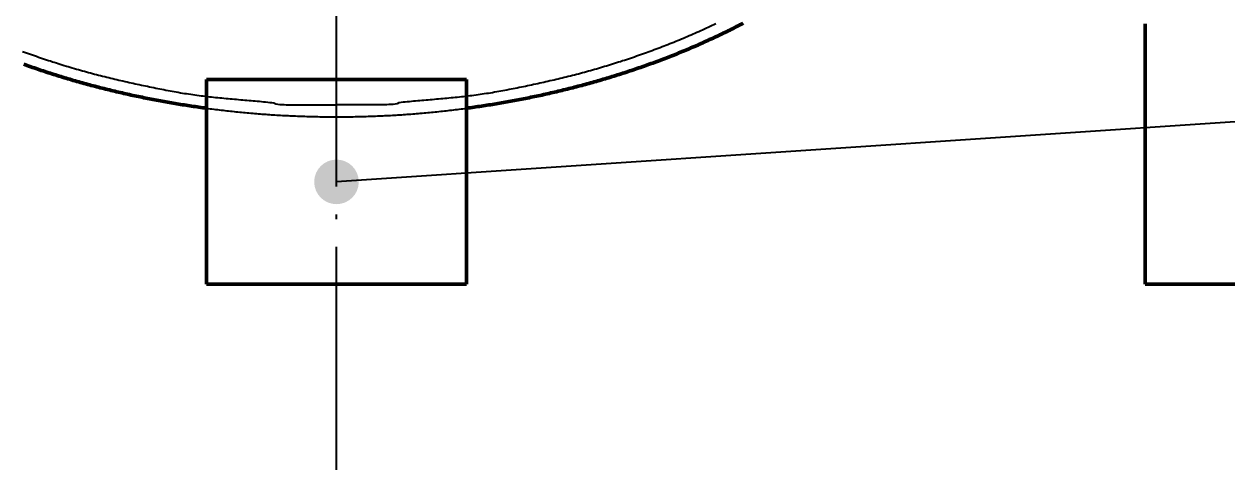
# Model space of a CAD drawing. Header units: millimetres. Extents: x 0 to 594, y 0 to 420.
# Drawn here: x 84.35 to 116.7, y 250 to 262 of the extents above; entities that cross this region are included whole.
import ezdxf

# ---------------------------------------------------------------- set-up
doc = ezdxf.new("R2010")
doc.units = ezdxf.units.MM
doc.linetypes.add('ISO02-TRAZOS', pattern=[3.75, 3, -0.75])
doc.linetypes.add('ISO04-TRAZO-PUNTO', pattern=[7.625, 6, -0.75, 0.125, -0.75])
for name, color, linetype, lineweight in [('01-VISIBLE', 7, 'CONTINUOUS', 50), ('02-OCULTA', 4, 'ISO02-TRAZOS', 25), ('03-EJE', 1, 'ISO04-TRAZO-PUNTO', 25), ('04-COTA', 3, 'CONTINUOUS', 25), ('08-FINA', 5, 'CONTINUOUS', 25)]:
    doc.layers.add(name, color=color, linetype=linetype, lineweight=lineweight)
doc.styles.add('ISO3098', font='isocpeur.ttf')
doc.dimstyles.new('FLAMA-ISO', dxfattribs={"dimtxt": 3.5, "dimasz": 3, "dimexe": 2, "dimexo": 1, "dimgap": 1, "dimtad": 1, "dimdec": 1, "dimtxsty": 'ISO3098', "dimcen": 2.5, "dimclrd": 3, "dimclre": 3, "dimclrt": 3, "dimazin": 3, "dimtfac": 1, "dimtmove": 0, "dimatfit": 3, "dimlwd": 25, "dimlwe": 25})

msp = doc.modelspace()

# ---------------------------------------------------------------- hatches: boundary and pattern name
at = {"layer": '08-FINA'}
h = msp.add_hatch(color=7, dxfattribs=at)
h.dxf.hatch_style = 1
edge = h.paths.add_edge_path()
edge.add_arc((92.75, 257.75), 0.6, 0, 360)

# ---------------------------------------------------------------- linework, layer by layer
at = {"layer": '01-VISIBLE'}
for p, q in [((89.25, 255), (89.25, 260.5)), ((89.25, 260.5), (96.25, 260.5)), ((96.25, 255), (96.25, 260.5)), ((89.25, 255), (96.25, 255)), ((114.5, 255), (121.5, 255))]:
    msp.add_line(p, q, dxfattribs=at)
for points in [[(96.25, 259.732), (96.3, 259.739), (96.349, 259.745), (96.399, 259.752), (96.449, 259.759), (96.498, 259.766), (96.548, 259.774), (96.597, 259.781), (96.647, 259.788), (96.697, 259.796), (96.746, 259.803), (96.796, 259.811), (96.845, 259.819), (96.895, 259.827), (96.944, 259.835), (96.994, 259.843), (97.043, 259.851), (97.093, 259.859), (97.142, 259.867), (97.191, 259.876), (97.241, 259.884), (97.29, 259.893), (97.339, 259.902), (97.389, 259.911), (97.438, 259.92), (97.487, 259.929), (97.537, 259.938), (97.586, 259.947), (97.635, 259.956), (97.684, 259.966), (97.734, 259.975), (97.783, 259.985), (97.832, 259.995), (97.881, 260.005), (97.93, 260.014), (97.979, 260.025), (98.028, 260.035), (98.078, 260.045), (98.127, 260.055), (98.176, 260.066), (98.225, 260.076), (98.274, 260.087), (98.323, 260.098), (98.371, 260.108), (98.42, 260.119), (98.469, 260.13), (98.518, 260.142), (98.567, 260.153), (98.616, 260.164), (98.665, 260.176), (98.713, 260.187), (98.762, 260.199), (98.811, 260.21), (98.86, 260.222), (98.908, 260.234), (98.957, 260.246), (99.006, 260.258), (99.054, 260.271), (99.103, 260.283), (99.151, 260.296), (99.2, 260.308), (99.248, 260.321), (99.297, 260.334), (99.345, 260.346), (99.394, 260.359), (99.442, 260.373), (99.49, 260.386), (99.539, 260.399), (99.587, 260.412), (99.635, 260.426), (99.683, 260.439), (99.732, 260.453), (99.78, 260.467), (99.828, 260.481), (99.876, 260.495), (99.924, 260.509), (99.972, 260.523), (100.02, 260.538), (100.068, 260.552), (100.116, 260.567), (100.164, 260.581), (100.212, 260.596), (100.26, 260.611), (100.308, 260.626), (100.356, 260.641), (100.403, 260.656), (100.451, 260.671), (100.499, 260.687), (100.547, 260.702), (100.594, 260.718), (100.642, 260.734), (100.689, 260.749), (100.737, 260.765), (100.784, 260.781), (100.832, 260.798), (100.879, 260.814), (100.927, 260.83), (100.974, 260.847), (101.021, 260.863), (101.068, 260.88), (101.116, 260.897), (101.163, 260.914), (101.21, 260.931), (101.257, 260.948), (101.304, 260.965), (101.351, 260.982), (101.398, 261), (101.445, 261.017), (101.492, 261.035), (101.539, 261.053), (101.586, 261.071), (101.632, 261.089), (101.679, 261.107), (101.726, 261.125), (101.773, 261.143), (101.819, 261.162), (101.866, 261.18), (101.912, 261.199), (101.959, 261.218), (102.005, 261.237), (102.051, 261.256), (102.098, 261.275), (102.144, 261.294), (102.19, 261.314), (102.236, 261.333), (102.283, 261.353), (102.329, 261.372), (102.375, 261.392), (102.421, 261.412), (102.467, 261.432), (102.513, 261.452), (102.558, 261.473), (102.604, 261.493), (102.65, 261.514), (102.696, 261.534), (102.741, 261.555), (102.787, 261.576), (102.832, 261.597), (102.878, 261.618), (102.923, 261.639), (102.969, 261.66), (103.014, 261.682), (103.059, 261.703), (103.104, 261.725), (103.149, 261.747), (103.195, 261.769), (103.24, 261.791), (103.284, 261.813), (103.329, 261.835), (103.374, 261.858), (103.419, 261.88), (103.464, 261.903), (103.508, 261.926), (103.553, 261.948), (103.598, 261.971), (103.642, 261.995), (103.686, 262.018)], [(114.5, 262), (114.5, 261.912), (114.5, 261.825), (114.5, 261.737), (114.5, 261.65), (114.5, 261.562), (114.5, 261.475), (114.5, 261.387), (114.5, 261.3), (114.5, 261.212), (114.5, 261.125), (114.5, 261.037), (114.5, 260.95), (114.5, 260.862), (114.5, 260.775), (114.5, 260.687), (114.5, 260.6), (114.5, 260.512), (114.5, 260.425), (114.5, 260.337), (114.5, 260.25), (114.5, 260.162), (114.5, 260.075), (114.5, 259.987), (114.5, 259.9), (114.5, 259.812), (114.5, 259.725), (114.5, 259.637), (114.5, 259.55), (114.5, 259.462), (114.5, 259.375), (114.5, 259.287), (114.5, 259.2), (114.5, 259.112), (114.5, 259.025), (114.5, 258.937), (114.5, 258.85), (114.5, 258.762), (114.5, 258.675), (114.5, 258.587), (114.5, 258.5), (114.5, 258.412), (114.5, 258.325), (114.5, 258.237), (114.5, 258.15), (114.5, 258.062), (114.5, 257.975), (114.5, 257.887), (114.5, 257.8), (114.5, 257.712), (114.5, 257.625), (114.5, 257.537), (114.5, 257.45), (114.5, 257.362), (114.5, 257.275), (114.5, 257.187), (114.5, 257.1), (114.5, 257.012), (114.5, 256.925), (114.5, 256.837), (114.5, 256.75), (114.5, 256.662), (114.5, 256.575), (114.5, 256.487), (114.5, 256.4), (114.5, 256.312), (114.5, 256.225), (114.5, 256.137), (114.5, 256.05), (114.5, 255.962), (114.5, 255.875), (114.5, 255.787), (114.5, 255.7), (114.5, 255.612), (114.5, 255.525), (114.5, 255.437), (114.5, 255.35), (114.5, 255.262), (114.5, 255.175), (114.5, 255.087), (114.5, 255)], [(84.337, 260.913), (84.384, 260.896), (84.432, 260.88), (84.479, 260.863), (84.526, 260.846), (84.574, 260.83), (84.621, 260.814), (84.668, 260.797), (84.716, 260.781), (84.763, 260.765), (84.811, 260.749), (84.858, 260.733), (84.906, 260.718), (84.954, 260.702), (85.001, 260.687), (85.049, 260.671), (85.097, 260.656), (85.144, 260.641), (85.192, 260.626), (85.24, 260.611), (85.288, 260.596), (85.336, 260.581), (85.384, 260.567), (85.432, 260.552), (85.48, 260.538), (85.528, 260.523), (85.576, 260.509), (85.624, 260.495), (85.672, 260.481), (85.72, 260.467), (85.768, 260.453), (85.817, 260.44), (85.865, 260.426), (85.913, 260.412), (85.961, 260.399), (86.01, 260.386), (86.058, 260.373), (86.107, 260.36), (86.155, 260.347), (86.203, 260.334), (86.252, 260.321), (86.3, 260.308), (86.349, 260.296), (86.397, 260.283), (86.446, 260.271), (86.495, 260.259), (86.543, 260.247), (86.592, 260.234), (86.641, 260.223), (86.689, 260.211), (86.738, 260.199), (86.787, 260.187), (86.835, 260.176), (86.884, 260.164), (86.933, 260.153), (86.982, 260.142), (87.031, 260.131), (87.08, 260.12), (87.129, 260.109), (87.178, 260.098), (87.227, 260.087), (87.275, 260.076), (87.325, 260.066), (87.374, 260.055), (87.423, 260.045), (87.472, 260.035), (87.521, 260.025), (87.57, 260.015), (87.619, 260.005), (87.668, 259.995), (87.717, 259.985), (87.766, 259.976), (87.816, 259.966), (87.865, 259.957), (87.914, 259.947), (87.963, 259.938), (88.013, 259.929), (88.062, 259.92), (88.111, 259.911), (88.161, 259.902), (88.21, 259.893), (88.259, 259.885), (88.309, 259.876), (88.358, 259.868), (88.408, 259.859), (88.457, 259.851), (88.506, 259.843), (88.556, 259.835), (88.605, 259.827), (88.655, 259.819), (88.704, 259.811), (88.754, 259.803), (88.803, 259.796), (88.853, 259.788), (88.903, 259.781), (88.952, 259.774), (89.002, 259.766), (89.051, 259.759), (89.101, 259.752), (89.151, 259.745), (89.2, 259.739), (89.25, 259.732)]]:
    msp.add_lwpolyline(points, dxfattribs=at)
at = {"layer": '02-OCULTA'}
for p, q in [((89.25, 255), (89.25, 260.5)), ((89.25, 260.5), (96.25, 260.5)), ((96.25, 255), (96.25, 260.5)), ((89.25, 255), (96.25, 255))]:
    msp.add_line(p, q, dxfattribs=at)
for points in [[(102.954, 262.002), (102.903, 261.977), (102.852, 261.953), (102.801, 261.929), (102.75, 261.905), (102.699, 261.882), (102.648, 261.858), (102.597, 261.835), (102.546, 261.812), (102.494, 261.789), (102.443, 261.766), (102.391, 261.743), (102.34, 261.72), (102.288, 261.698), (102.236, 261.676), (102.185, 261.654), (102.133, 261.632), (102.081, 261.61), (102.029, 261.588), (101.977, 261.566), (101.925, 261.545), (101.873, 261.524), (101.821, 261.503), (101.769, 261.482), (101.716, 261.461), (101.664, 261.44), (101.611, 261.419), (101.559, 261.399), (101.507, 261.379), (101.454, 261.359), (101.401, 261.339), (101.349, 261.319), (101.296, 261.299), (101.243, 261.279), (101.19, 261.26), (101.137, 261.241), (101.085, 261.221), (101.032, 261.202), (100.979, 261.183), (100.925, 261.165), (100.872, 261.146), (100.819, 261.128), (100.766, 261.109), (100.713, 261.091), (100.659, 261.073), (100.606, 261.055), (100.553, 261.037), (100.499, 261.019), (100.446, 261.002), (100.392, 260.984), (100.339, 260.967), (100.285, 260.95), (100.231, 260.933), (100.178, 260.916), (100.124, 260.899), (100.07, 260.883), (100.016, 260.866), (99.962, 260.85), (99.909, 260.834), (99.855, 260.818), (99.801, 260.802), (99.746, 260.786), (99.692, 260.771), (99.638, 260.755), (99.584, 260.74), (99.53, 260.725), (99.475, 260.71), (99.421, 260.695), (99.367, 260.681), (99.312, 260.666), (99.258, 260.652), (99.204, 260.638), (99.149, 260.624), (99.094, 260.61), (99.04, 260.596), (98.985, 260.582), (98.931, 260.569), (98.876, 260.555), (98.821, 260.542), (98.767, 260.529), (98.712, 260.516), (98.657, 260.503), (98.602, 260.49), (98.547, 260.477), (98.492, 260.465), (98.438, 260.452), (98.383, 260.44), (98.328, 260.428), (98.273, 260.415), (98.218, 260.403), (98.163, 260.391), (98.108, 260.379), (98.053, 260.367), (97.998, 260.355), (97.943, 260.344), (97.888, 260.332), (97.833, 260.32), (97.777, 260.309), (97.722, 260.297), (97.667, 260.286), (97.612, 260.275), (97.557, 260.264), (97.502, 260.253), (97.447, 260.242), (97.391, 260.231), (97.336, 260.22), (97.281, 260.21), (97.225, 260.199), (97.17, 260.189), (97.115, 260.179), (97.059, 260.169), (97.004, 260.16), (96.948, 260.15), (96.893, 260.141), (96.837, 260.132), (96.781, 260.124), (96.726, 260.115), (96.67, 260.107), (96.614, 260.099), (96.559, 260.091), (96.503, 260.083), (96.447, 260.076), (96.391, 260.069), (96.335, 260.062), (96.28, 260.055), (96.224, 260.048), (96.168, 260.042), (96.112, 260.036), (96.056, 260.029), (96, 260.024), (95.944, 260.018), (95.888, 260.012), (95.832, 260.007), (95.776, 260.001), (95.72, 259.996), (95.664, 259.991), (95.608, 259.986), (95.552, 259.981), (95.495, 259.976), (95.439, 259.971), (95.383, 259.966), (95.327, 259.961), (95.271, 259.956), (95.215, 259.951), (95.159, 259.947), (95.103, 259.942), (95.047, 259.937), (94.991, 259.932), (94.935, 259.927), (94.879, 259.922), (94.822, 259.917), (94.766, 259.912), (94.71, 259.907), (94.654, 259.902), (94.598, 259.896), (94.542, 259.89), (94.487, 259.882), (94.431, 259.873), (94.38, 259.852), (94.326, 259.838), (94.27, 259.833), (94.214, 259.831), (94.157, 259.829), (94.101, 259.827), (94.045, 259.826), (93.988, 259.825), (93.932, 259.824), (93.876, 259.824), (93.82, 259.823), (93.763, 259.823), (93.707, 259.822), (93.651, 259.822), (93.594, 259.822), (93.538, 259.821), (93.482, 259.821), (93.426, 259.821), (93.369, 259.821), (93.313, 259.821), (93.257, 259.82), (93.2, 259.82), (93.144, 259.82), (93.088, 259.82), (93.031, 259.82), (92.975, 259.82), (92.919, 259.82), (92.863, 259.82), (92.806, 259.82), (92.75, 259.82)], [(114.5, 255), (114.5, 255.087), (114.5, 255.175), (114.5, 255.262), (114.5, 255.35), (114.5, 255.437), (114.5, 255.525), (114.5, 255.612), (114.5, 255.7), (114.5, 255.787), (114.5, 255.875), (114.5, 255.962), (114.5, 256.05), (114.5, 256.137), (114.5, 256.225), (114.5, 256.312), (114.5, 256.4), (114.5, 256.487), (114.5, 256.575), (114.5, 256.662), (114.5, 256.75), (114.5, 256.837), (114.5, 256.925), (114.5, 257.012), (114.5, 257.1), (114.5, 257.187), (114.5, 257.275), (114.5, 257.362), (114.5, 257.45), (114.5, 257.537), (114.5, 257.625), (114.5, 257.712), (114.5, 257.8), (114.5, 257.887), (114.5, 257.975), (114.5, 258.062), (114.5, 258.15), (114.5, 258.237), (114.5, 258.325), (114.5, 258.412), (114.5, 258.5), (114.5, 258.587), (114.5, 258.675), (114.5, 258.762), (114.5, 258.85), (114.5, 258.937), (114.5, 259.025), (114.5, 259.112), (114.5, 259.2), (114.5, 259.287), (114.5, 259.375), (114.5, 259.462), (114.5, 259.55), (114.5, 259.637), (114.5, 259.725), (114.5, 259.812), (114.5, 259.9), (114.5, 259.987), (114.5, 260.075), (114.5, 260.162), (114.5, 260.25), (114.5, 260.337), (114.5, 260.425), (114.5, 260.512), (114.5, 260.6), (114.5, 260.687), (114.5, 260.775), (114.5, 260.862), (114.5, 260.95), (114.5, 261.037), (114.5, 261.125), (114.5, 261.212), (114.5, 261.3), (114.5, 261.387), (114.5, 261.475), (114.5, 261.562), (114.5, 261.65), (114.5, 261.737), (114.5, 261.825), (114.5, 261.912), (114.5, 262)], [(84.309, 261.26), (84.362, 261.241), (84.415, 261.221), (84.468, 261.202), (84.521, 261.183), (84.574, 261.165), (84.627, 261.146), (84.681, 261.128), (84.734, 261.109), (84.787, 261.091), (84.84, 261.073), (84.894, 261.055), (84.947, 261.037), (85.001, 261.019), (85.054, 261.002), (85.108, 260.984), (85.161, 260.967), (85.215, 260.95), (85.268, 260.933), (85.322, 260.916), (85.376, 260.899), (85.43, 260.883), (85.484, 260.866), (85.537, 260.85), (85.591, 260.834), (85.645, 260.818), (85.699, 260.802), (85.753, 260.786), (85.808, 260.771), (85.862, 260.756), (85.916, 260.74), (85.97, 260.725), (86.024, 260.71), (86.079, 260.696), (86.133, 260.681), (86.187, 260.666), (86.242, 260.652), (86.296, 260.638), (86.351, 260.624), (86.405, 260.61), (86.46, 260.596), (86.515, 260.582), (86.569, 260.569), (86.624, 260.555), (86.679, 260.542), (86.733, 260.529), (86.788, 260.516), (86.843, 260.503), (86.898, 260.49), (86.952, 260.477), (87.007, 260.465), (87.062, 260.452), (87.117, 260.44), (87.172, 260.428), (87.227, 260.415), (87.282, 260.403), (87.337, 260.391), (87.392, 260.379), (87.447, 260.367), (87.502, 260.356), (87.557, 260.344), (87.612, 260.332), (87.667, 260.321), (87.722, 260.309), (87.777, 260.297), (87.833, 260.286), (87.888, 260.275), (87.943, 260.264), (87.998, 260.253), (88.053, 260.242), (88.109, 260.231), (88.164, 260.22), (88.219, 260.21), (88.275, 260.199), (88.33, 260.189), (88.385, 260.179), (88.441, 260.169), (88.496, 260.16), (88.552, 260.15), (88.607, 260.141), (88.663, 260.132), (88.718, 260.124), (88.774, 260.115), (88.83, 260.107), (88.885, 260.099), (88.941, 260.091), (88.997, 260.083), (89.053, 260.076), (89.109, 260.069), (89.164, 260.062), (89.22, 260.055), (89.276, 260.048), (89.332, 260.042), (89.388, 260.036), (89.444, 260.03), (89.5, 260.024), (89.556, 260.018), (89.612, 260.012), (89.668, 260.007), (89.724, 260.001), (89.78, 259.996), (89.836, 259.991), (89.892, 259.986), (89.948, 259.981), (90.004, 259.976), (90.06, 259.971), (90.117, 259.966), (90.173, 259.961), (90.229, 259.956), (90.285, 259.951), (90.341, 259.947), (90.397, 259.942), (90.453, 259.937), (90.509, 259.932), (90.565, 259.928), (90.621, 259.923), (90.677, 259.918), (90.733, 259.912), (90.789, 259.907), (90.845, 259.902), (90.901, 259.896), (90.957, 259.889), (91.013, 259.882), (91.069, 259.874), (91.12, 259.852), (91.174, 259.838), (91.23, 259.833), (91.287, 259.83), (91.343, 259.829), (91.399, 259.827), (91.455, 259.826), (91.512, 259.825), (91.568, 259.824), (91.624, 259.824), (91.68, 259.823), (91.737, 259.823), (91.793, 259.822), (91.849, 259.822), (91.906, 259.822), (91.962, 259.821), (92.018, 259.821), (92.075, 259.821), (92.131, 259.821), (92.187, 259.821), (92.243, 259.82), (92.3, 259.82), (92.356, 259.82), (92.412, 259.82), (92.469, 259.82), (92.525, 259.82), (92.581, 259.82), (92.637, 259.82), (92.694, 259.82), (92.75, 259.82)], [(89.25, 259.732), (89.3, 259.725), (89.349, 259.719), (89.399, 259.712), (89.449, 259.706), (89.499, 259.7), (89.548, 259.694), (89.598, 259.688), (89.648, 259.682), (89.698, 259.676), (89.748, 259.67), (89.797, 259.665), (89.847, 259.659), (89.897, 259.653), (89.947, 259.648), (89.997, 259.643), (90.047, 259.638), (90.097, 259.633), (90.147, 259.628), (90.196, 259.623), (90.246, 259.618), (90.296, 259.613), (90.346, 259.609), (90.396, 259.604), (90.446, 259.6), (90.496, 259.595), (90.546, 259.591), (90.596, 259.587), (90.646, 259.583), (90.696, 259.579), (90.746, 259.575), (90.796, 259.572), (90.846, 259.568), (90.896, 259.564), (90.946, 259.561), (90.996, 259.558), (91.046, 259.554), (91.096, 259.551), (91.146, 259.548), (91.196, 259.545), (91.246, 259.542), (91.296, 259.54), (91.347, 259.537), (91.397, 259.534), (91.447, 259.532), (91.497, 259.529), (91.547, 259.527), (91.597, 259.525), (91.647, 259.523), (91.697, 259.521), (91.747, 259.519), (91.797, 259.517), (91.848, 259.515), (91.898, 259.514), (91.948, 259.512), (91.998, 259.511), (92.048, 259.509), (92.098, 259.508), (92.148, 259.507), (92.198, 259.506), (92.249, 259.505), (92.299, 259.504), (92.349, 259.503), (92.399, 259.502), (92.449, 259.502), (92.499, 259.501), (92.549, 259.501), (92.6, 259.5), (92.65, 259.5), (92.7, 259.5), (92.75, 259.5)], [(92.75, 259.5), (92.8, 259.5), (92.85, 259.5), (92.9, 259.5), (92.951, 259.501), (93.001, 259.501), (93.051, 259.502), (93.101, 259.502), (93.151, 259.503), (93.201, 259.504), (93.251, 259.505), (93.302, 259.506), (93.352, 259.507), (93.402, 259.508), (93.452, 259.509), (93.502, 259.511), (93.552, 259.512), (93.602, 259.514), (93.652, 259.515), (93.703, 259.517), (93.753, 259.519), (93.803, 259.521), (93.853, 259.523), (93.903, 259.525), (93.953, 259.527), (94.003, 259.529), (94.053, 259.532), (94.103, 259.534), (94.153, 259.537), (94.204, 259.54), (94.254, 259.542), (94.304, 259.545), (94.354, 259.548), (94.404, 259.551), (94.454, 259.555), (94.504, 259.558), (94.554, 259.561), (94.604, 259.565), (94.654, 259.568), (94.704, 259.572), (94.754, 259.576), (94.804, 259.579), (94.854, 259.583), (94.904, 259.587), (94.954, 259.591), (95.004, 259.596), (95.054, 259.6), (95.104, 259.604), (95.154, 259.609), (95.204, 259.613), (95.254, 259.618), (95.304, 259.623), (95.353, 259.628), (95.403, 259.633), (95.453, 259.638), (95.503, 259.643), (95.553, 259.648), (95.603, 259.654), (95.653, 259.659), (95.703, 259.665), (95.752, 259.67), (95.802, 259.676), (95.852, 259.682), (95.902, 259.688), (95.952, 259.694), (96.001, 259.7), (96.051, 259.706), (96.101, 259.712), (96.151, 259.719), (96.2, 259.725), (96.25, 259.732)]]:
    msp.add_lwpolyline(points, dxfattribs=at)
at = {"layer": '03-EJE'}
msp.add_line((92.75, 250), (92.75, 357.276), dxfattribs=at)
at = {"layer": '08-FINA'}
msp.add_line((137.509, 260.734), (92.75, 257.75), dxfattribs=at)

# ---------------------------------------------------------------- dimensions: what is measured, and where the dimension line sits
at = {"layer": '04-COTA'}
msp.add_linear_dim(base=(53, 255), p1=(75.25, 255), p2=(89.75, 352.276), angle=90, dimstyle='FLAMA-ISO', override={"dimlfac": 10}, dxfattribs=at).render()

doc.saveas('drawing.dxf')
